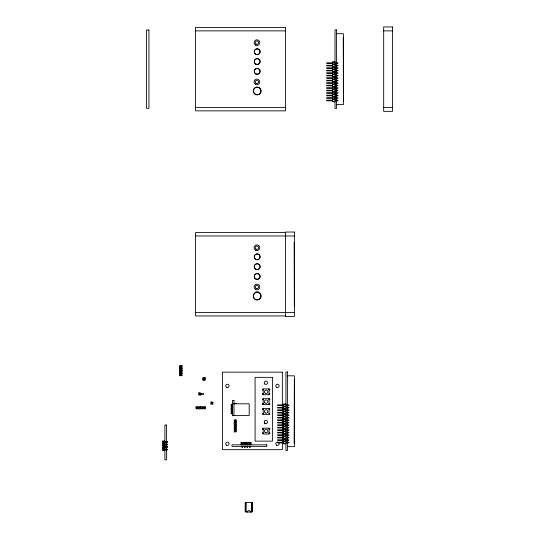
<?xml version="1.0" encoding="UTF-8"?>
<svg xmlns="http://www.w3.org/2000/svg" width="539" height="539" viewBox="0 0 539 539"><rect width="100%" height="100%" fill="white"/><g stroke="black" fill="none" stroke-linecap="round" stroke-linejoin="round"><path stroke-width="0.81" d="M245.966 512.05L245.966 502.436M251.801 512.05L251.801 502.436M180.127 367.726L180.565 367.268L180.127 366.217L181.596 366.217L181.596 367.726L180.127 367.726L180.127 366.217M181.596 367.726L181.158 367.268L181.596 366.217M180.127 370.219L180.565 369.761L180.127 368.71L181.596 368.71L181.596 370.219L180.127 370.219L180.127 368.71M181.596 370.219L181.158 369.761L181.596 368.71M180.127 372.712L180.565 372.254L180.127 371.203L181.596 371.203L181.596 372.712L180.127 372.712L180.127 371.203M181.596 372.712L181.158 372.254L181.596 371.203M180.127 375.205L180.565 374.746L180.127 373.695L181.596 373.695L181.596 375.205L180.127 375.205L180.127 373.695M181.596 375.205L181.158 374.746L181.596 373.695M203.264 379.746L203.708 379.288L203.264 378.237L204.739 378.237L204.739 379.746L203.264 379.746L203.264 378.237M204.739 379.746L204.294 379.288L204.739 378.237M198.217 406.918L200.319 406.527L200.71 406.918L200.319 408.98L198.615 408.98L197.826 406.527L195.724 406.918L196.122 408.98L198.217 408.589M164.894 443.712L164.496 443.321L162.434 443.712L162.434 445.416L164.894 446.204M200.71 406.918L201.101 406.527L203.203 406.918L202.812 408.98L200.71 408.589M164.496 443.321L164.894 442.923M162.832 445.814L162.434 447.909L164.894 448.697M203.203 406.918L205.305 406.527L205.696 406.918L205.305 408.98L203.203 408.589M164.496 445.814L164.894 445.416M162.832 448.3L162.434 450.402L162.832 450.793L164.894 450.402M164.496 448.3L164.894 447.909M233.98 403.718L234.371 403.327M234.478 422.111L234.088 420.009L236.149 419.618L236.54 421.714L234.088 422.502L234.088 424.206L236.54 424.995L236.54 426.699L234.088 427.488L234.478 429.583L236.54 429.192L236.149 427.09M234.478 424.597L234.088 424.995L234.478 427.09M236.149 424.597L236.54 424.206L236.149 422.111M234.478 429.583L234.088 429.981L234.478 432.076L236.54 431.685L236.149 429.583M241.074 442.755L241.465 442.364M243.177 444.816L243.958 442.364M246.451 444.816L246.06 442.755L246.451 442.364M245.669 444.816L246.06 444.426M248.944 444.816L248.553 442.755L248.944 442.364M248.162 444.816L248.553 444.426M250.655 444.816L251.046 444.426M195.556 30.878L285.542 30.878M383.674 30.878L392.507 30.878M336.572 33.721L343.444 33.721L343.444 104.573L336.572 104.573M335.002 61.864L332.509 61.864L332.509 101.743L335.002 101.743M332.509 62.255L335.002 62.255M332.509 62.814L326.621 62.814L326.621 63.4L332.509 63.4M335.736 62.814L337.946 62.814L337.946 63.4L335.736 63.4M332.509 63.959L335.002 63.959M332.509 64.357L335.002 64.357M332.509 64.747L335.002 64.747M332.509 65.307L326.621 65.307L326.621 65.893L332.509 65.893M335.736 65.307L337.946 65.307L337.946 65.893L335.736 65.893M332.509 66.452L335.002 66.452M332.509 66.849L335.002 66.849M332.509 67.24L335.002 67.24M332.509 67.799L326.621 67.799L326.621 68.386L332.509 68.386M335.736 67.799L337.946 67.799L337.946 68.386L335.736 68.386M332.509 68.945L335.002 68.945M332.509 69.342L335.002 69.342M332.509 69.733L335.002 69.733M332.509 70.292L326.621 70.292L326.621 70.879L332.509 70.879M335.736 70.292L337.946 70.292L337.946 70.879L335.736 70.879M332.509 71.438L335.002 71.438M332.509 71.835L335.002 71.835M332.509 72.226L335.002 72.226M332.509 72.785L326.621 72.785L326.621 73.371L332.509 73.371M335.736 72.785L337.946 72.785L337.946 73.371L335.736 73.371M332.509 73.931L335.002 73.931M332.509 74.328L335.002 74.328M332.509 74.719L335.002 74.719M332.509 75.278L326.621 75.278L326.621 75.864L332.509 75.864M335.736 75.278L337.946 75.278L337.946 75.864L335.736 75.864M332.509 76.423L335.002 76.423M332.509 76.814L335.002 76.814M332.509 77.212L335.002 77.212M332.509 77.771L326.621 77.771L326.621 78.357L332.509 78.357M335.736 77.771L337.946 77.771L337.946 78.357L335.736 78.357M332.509 78.916L335.002 78.916M332.509 79.307L335.002 79.307M332.509 79.705L335.002 79.705M332.509 80.264L326.621 80.264L326.621 80.85L332.509 80.85M335.736 80.264L337.946 80.264L337.946 80.85L335.736 80.85M332.509 81.409L335.002 81.409M332.509 81.8L335.002 81.8M332.509 82.197L335.002 82.197M332.509 82.757L326.621 82.757L326.621 83.343L332.509 83.343M335.736 82.757L337.946 82.757L337.946 83.343L335.736 83.343M332.509 83.902L335.002 83.902M332.509 84.293L335.002 84.293M332.509 84.69L335.002 84.69M332.509 85.25L326.621 85.25L326.621 85.836L332.509 85.836M335.736 85.25L337.946 85.25L337.946 85.836L335.736 85.836M332.509 86.395L335.002 86.395M332.509 86.786L335.002 86.786M332.509 87.183L335.002 87.183M332.509 87.742L326.621 87.742L326.621 88.329L332.509 88.329M335.736 87.742L337.946 87.742L337.946 88.329L335.736 88.329M332.509 88.888L335.002 88.888M332.509 89.279L335.002 89.279M332.509 89.669L335.002 89.669M332.509 90.235L326.621 90.235L326.621 90.822L332.509 90.822M335.736 90.235L337.946 90.235L337.946 90.822L335.736 90.822M332.509 91.381L335.002 91.381M332.509 91.771L335.002 91.771M332.509 92.162L335.002 92.162M332.509 92.721L326.621 92.721L326.621 93.314L332.509 93.314M335.736 92.721L337.946 92.721L337.946 93.314L335.736 93.314M332.509 93.874L335.002 93.874M332.509 94.264L335.002 94.264M332.509 94.655L335.002 94.655M332.509 95.214L326.621 95.214L326.621 95.807L332.509 95.807M335.736 95.214L337.946 95.214L337.946 95.807L335.736 95.807M332.509 96.366L335.002 96.366M332.509 96.757L335.002 96.757M332.509 97.148L335.002 97.148M332.509 97.707L326.621 97.707L326.621 98.3L332.509 98.3M335.736 97.707L337.946 97.707L337.946 98.3L335.736 98.3M332.509 98.859L335.002 98.859M332.509 99.25L335.002 99.25M332.509 99.641L335.002 99.641M332.509 100.2L326.621 100.2L326.621 100.793L332.509 100.793M335.736 100.2L337.946 100.2L337.946 100.793L335.736 100.793M343.444 101.022L343.249 37.252M332.509 101.352L335.002 101.352M195.556 107.416L285.542 107.416M383.674 107.416L392.507 107.416M285.542 232.538L195.556 232.538L195.556 315.948L285.542 315.948M195.556 235.974L294.375 235.974M294.179 242.348L294.375 306.118M255.607 291.99L258.754 291.99M195.556 312.512L294.375 312.512M180.565 366.682L181.158 366.682M180.565 367.268L181.158 367.268M179.635 368.218L182.088 368.218M180.565 369.168L181.158 369.168M180.565 369.761L181.158 369.761M179.635 370.711L182.088 370.711M180.565 371.661L181.158 371.661M180.565 372.254L181.158 372.254M179.635 373.204L182.088 373.204M180.565 374.154L181.158 374.154M180.565 374.746L181.158 374.746M287.509 375.811L294.375 375.811L294.375 446.663L287.509 446.663M203.708 378.695L204.294 378.695M203.708 379.288L204.294 379.288M294.375 379.362L294.179 443.132M269.076 389.32L269.857 389.32L269.857 389.913L269.076 389.913M263.187 389.913L262.399 389.913L262.399 389.32L263.187 389.32L262.695 389.32L262.695 389.913M200.791 393.699L203.735 393.699L203.735 394.285L200.791 394.285M263.187 393.739L262.399 393.739L262.399 394.326L263.187 394.326M269.076 393.739L269.857 393.739L269.857 394.326L269.076 394.326M269.076 399.136L269.857 399.136L269.857 399.722L269.076 399.722M263.187 399.722L262.399 399.722L262.399 399.136L263.187 399.136L262.695 399.136L262.695 399.722M233.98 403.327L236.432 403.327M263.187 403.549L262.399 403.549L262.399 404.142L263.187 404.142M269.076 403.549L269.857 403.549L269.857 404.142L269.076 404.142M233.98 403.819L249.193 403.819L249.193 415.596L233.98 415.596M285.939 403.954L283.447 403.954L283.447 443.833L285.939 443.833M232.707 404.277L231.231 404.277L231.231 404.863L232.707 404.863M283.447 404.344L285.939 404.344M283.447 404.904L277.558 404.904L277.558 405.49L283.447 405.49M286.674 404.904L288.884 404.904L288.884 405.49L286.674 405.49M232.511 405.672L231.036 405.672L231.036 406.265L232.511 406.265M283.447 406.049L285.939 406.049M283.447 406.446L285.939 406.446M232.707 406.77L231.231 406.77L231.231 407.356L232.707 407.356M283.447 406.837L285.939 406.837M283.447 407.396L277.558 407.396L277.558 407.983L283.447 407.983M286.674 407.396L288.884 407.396L288.884 407.983L286.674 407.983M232.511 408.164L231.036 408.164L231.036 408.757L232.511 408.757M283.447 408.542L285.939 408.542M269.076 408.946L269.857 408.946L269.857 409.539L269.076 409.539M283.447 408.939L285.939 408.939M232.707 409.263L231.231 409.263L231.231 409.849L232.707 409.849M283.447 409.33L285.939 409.33M263.187 409.539L262.399 409.539L262.399 408.946L263.187 408.946L262.695 408.946L262.695 409.539M283.447 409.889L277.558 409.889L277.558 410.475L283.447 410.475M286.674 409.889L288.884 409.889L288.884 410.475L286.674 410.475M232.511 410.657L231.036 410.657L231.036 411.25L232.511 411.25M283.447 411.035L285.939 411.035M283.447 411.425L285.939 411.425M232.707 411.756L231.231 411.756L231.231 412.342L232.707 412.342M283.447 411.823L285.939 411.823M283.447 412.382L277.558 412.382L277.558 412.968L283.447 412.968M286.674 412.382L288.884 412.382L288.884 412.968L286.674 412.968M232.511 413.15L231.036 413.15L231.036 413.743L232.511 413.743M263.187 413.366L262.399 413.366L262.399 413.952L263.187 413.952M269.076 413.366L269.857 413.366L269.857 413.952L269.076 413.952M283.447 413.528L285.939 413.528M283.447 413.918L285.939 413.918M283.447 414.316L285.939 414.316M283.447 414.875L277.558 414.875L277.558 415.461L283.447 415.461M286.674 414.875L288.884 414.875L288.884 415.461L286.674 415.461M283.447 416.02L285.939 416.02M283.447 416.411L285.939 416.411M283.447 416.809L285.939 416.809M283.447 417.368L277.558 417.368L277.558 417.954L283.447 417.954M286.674 417.368L288.884 417.368L288.884 417.954L286.674 417.954M283.447 418.513L285.939 418.513M283.447 418.904L285.939 418.904M283.447 419.302L285.939 419.302M283.447 419.861L277.558 419.861L277.558 420.447L283.447 420.447M286.674 419.861L288.884 419.861L288.884 420.447L286.674 420.447M283.447 421.006L285.939 421.006M283.447 421.397L285.939 421.397M283.447 421.794L285.939 421.794M283.447 422.354L277.558 422.354L277.558 422.94L283.447 422.94M286.674 422.354L288.884 422.354L288.884 422.94L286.674 422.94M283.447 423.499L285.939 423.499M283.447 423.89L285.939 423.89M283.447 424.287L285.939 424.287M283.447 424.847L277.558 424.847L277.558 425.433L283.447 425.433M286.674 424.847L288.884 424.847L288.884 425.433L286.674 425.433M283.447 425.992L285.939 425.992M283.447 426.383L285.939 426.383M283.447 426.773L285.939 426.773M283.447 427.333L277.558 427.333L277.558 427.926L283.447 427.926M286.674 427.333L288.884 427.333L288.884 427.926L286.674 427.926M283.447 428.485L285.939 428.485M269.076 428.579L269.857 428.579L269.857 429.165L269.076 429.165M283.447 428.876L285.939 428.876M263.187 429.165L262.399 429.165L262.399 428.572L263.187 428.572L262.695 428.579L262.695 429.165M283.447 429.266L285.939 429.266M283.447 429.826L277.558 429.826L277.558 430.418L283.447 430.418M286.674 429.826L288.884 429.826L288.884 430.418L286.674 430.418M283.447 430.978L285.939 430.978M283.447 431.368L285.939 431.368M283.447 431.759L285.939 431.759M283.447 432.318L277.558 432.318L277.558 432.911L283.447 432.911M286.674 432.318L288.884 432.318L288.884 432.911L286.674 432.911M263.187 432.992L262.399 432.992L262.399 433.578L263.187 433.578M269.076 432.992L269.857 432.992L269.857 433.578L269.076 433.578M283.447 433.471L285.939 433.471M283.447 433.861L285.939 433.861M283.447 434.252L285.939 434.252M283.447 434.811L277.558 434.811L277.558 435.404L283.447 435.404M286.674 434.811L288.884 434.811L288.884 435.404L286.674 435.404M283.447 435.963L285.939 435.963M283.447 436.354L285.939 436.354M283.447 436.745L285.939 436.745M283.447 437.304L277.558 437.304L277.558 437.897L283.447 437.897M286.674 437.304L288.884 437.304L288.884 437.897L286.674 437.897M283.447 438.456L285.939 438.456M283.447 438.847L285.939 438.847M283.447 439.238L285.939 439.238M283.447 439.797L277.558 439.797L277.558 440.39L283.447 440.39M286.674 439.797L288.884 439.797L288.884 440.39L286.674 440.39M283.447 440.949L285.939 440.949M283.447 441.34L285.939 441.34M283.447 441.731L285.939 441.731M283.447 442.29L277.558 442.29L277.558 442.883L283.447 442.883M286.674 442.29L288.884 442.29L288.884 442.883L286.674 442.883M283.447 443.442L285.939 443.442M242.031 443.88L242.617 443.88M244.517 443.88L245.11 443.88M247.01 443.88L247.603 443.88M249.503 443.88L250.096 443.88M245.184 503.015L245.797 503.015M251.976 503.015L252.582 503.015L252.562 503.992L251.976 503.992M245.184 503.992L245.797 503.992M245.184 505.11L245.797 505.11M251.976 505.11L252.582 505.11L252.562 506.876L251.976 506.876M245.184 506.876L245.797 506.876M245.184 507.603L245.797 507.603M251.976 507.603L252.582 507.603L252.562 509.368L251.976 509.368M245.184 509.368L245.797 509.368M245.797 510.487L245.184 510.487L245.205 511.471M251.976 510.487L252.582 510.487L252.562 511.471L251.976 511.471M245.184 511.471L245.797 511.471M264.609 421.922L264.999 424.025M236.042 403.327L236.432 403.718M250.655 442.364L251.046 442.755M248.162 442.364L248.553 442.755M245.669 442.364L246.06 442.755M243.177 442.364L243.567 442.755M243.567 444.426L243.958 444.816M241.074 444.426L241.465 444.816M164.894 441.219L162.832 440.828L162.434 441.219L162.832 443.321M269.561 389.32L269.561 389.913M269.561 393.739L269.561 394.326M269.561 399.136L269.561 399.722M269.561 403.549L269.561 404.142M269.561 408.946L269.561 409.539M269.561 413.366L269.561 413.952M269.561 428.579L269.561 429.165M269.561 432.992L269.561 433.578M262.695 393.739L262.695 394.326M262.695 403.549L262.695 404.142M262.695 413.366L262.695 413.952M262.695 432.992L262.695 433.578M252.367 503.015L252.367 503.992M252.367 505.11L252.367 506.876M252.367 507.603L252.367 509.368M252.367 510.487L252.36 511.471M251.046 444.816L251.046 442.364L241.074 442.364L241.074 444.816M250.096 444.715L250.096 443.294L249.503 443.294L249.503 444.715M250.096 446.09L250.096 447.565L249.503 447.565L249.503 446.09M247.603 444.715L247.603 443.294L247.01 443.294L247.01 444.715M247.603 446.09L247.603 447.565L247.01 447.565L247.01 446.09M245.4 503.015L245.4 503.992M245.4 505.11L245.4 506.876M245.4 507.603L245.4 509.368M245.4 510.487L245.4 511.471M245.11 444.715L245.11 443.294L244.517 443.294L244.517 444.715M245.11 446.09L245.11 447.565L244.517 447.565L244.517 446.09M245.205 503.015L245.205 503.992M245.205 505.11L245.205 506.876M245.205 507.603L245.205 509.368M242.617 444.715L242.617 443.294L242.031 443.294L242.031 444.715M242.617 446.09L242.617 447.565L242.031 447.565L242.031 446.09M231.629 405.672L231.629 406.265M231.629 408.164L231.629 408.757M231.629 410.657L231.629 411.25M231.629 413.15L231.629 413.743M163.957 441.778L163.957 442.364M163.957 444.271L163.957 444.857M163.957 446.764L163.957 447.35M247.414 512.05A1.469 1.469 0 0 1 248.883 510.581A1.469 1.469 0 0 1 250.359 512.05M198.931 392.742L198.534 394.844L200.596 395.235L200.986 393.14L198.931 392.742M211.072 401.899L210.682 404.001L212.743 404.391L213.134 402.296L211.072 401.899M392.507 26.95L383.674 26.95L383.674 111.344L392.507 111.344L392.507 26.95M285.542 27.442L195.556 27.442L195.556 110.852L285.542 110.852L285.542 27.442M336.572 29.894L335.002 29.894L335.002 108.4L336.572 108.4L336.572 29.894M148.946 29.995L146.493 29.995L146.493 108.299L148.946 108.299L148.946 29.995M294.375 232.046L285.542 232.046L285.542 316.44L294.375 316.44L294.375 232.046M182.088 365.725L179.635 365.725L179.635 375.696L182.088 375.696L182.088 365.725M287.509 371.984L285.939 371.984L285.939 450.489L287.509 450.489L287.509 371.984M282.362 372.146L222.506 372.146L222.506 449.667L282.362 449.667L282.362 372.146M272.505 377.354L255.088 377.354L255.088 441.138L272.505 441.138L272.505 377.354M205.224 377.745L202.772 377.745L202.772 380.238L205.224 380.238L205.224 377.745M269.076 388.882L263.187 388.882L263.187 394.77L269.076 394.77L269.076 388.882M200.057 393.699L199.464 393.699L199.464 394.285L200.057 394.285L200.057 393.699M269.076 398.692L263.187 398.692L263.187 404.58L269.076 404.58L269.076 398.692M233.98 400.47L232.41 400.47L232.41 415.684L233.98 415.684L233.98 400.47M212.198 402.855L211.611 402.855L211.611 403.441L212.198 403.441L212.198 402.855M197.267 407.457L196.681 407.457L196.681 408.05L197.267 408.05L197.267 407.457M199.76 407.457L199.174 407.457L199.174 408.05L199.76 408.05L199.76 407.457M202.253 407.457L201.667 407.457L201.667 408.05L202.253 408.05L202.253 407.457M204.746 407.457L204.153 407.457L204.153 408.05L204.746 408.05L204.746 407.457M269.076 408.508L263.187 408.508L263.187 414.397L269.076 414.397L269.076 408.508M235.61 420.568L235.017 420.568L235.017 421.154L235.61 421.154L235.61 420.568M235.61 423.061L235.017 423.061L235.017 423.647L235.61 423.647L235.61 423.061M166.463 425.049L164.894 425.049L164.894 459.888L166.463 459.888L166.463 425.049M235.61 425.554L235.017 425.554L235.017 426.14L235.61 426.14L235.61 425.554M235.61 428.047L235.017 428.047L235.017 428.633L235.61 428.633L235.61 428.047M269.076 428.134L263.187 428.134L263.187 434.023L269.076 434.023L269.076 428.134M235.61 430.54L235.017 430.54L235.017 431.126L235.61 431.126L235.61 430.54M167.636 441.778L163.364 441.778L163.364 442.364L167.636 442.364L167.636 441.778M167.636 444.271L163.364 444.271L163.364 444.857L167.636 444.857L167.636 444.271M266.825 444.816L231.986 444.816L231.986 446.386L266.825 446.386L266.825 444.816M167.636 446.764L163.364 446.764L163.364 447.35L167.636 447.35L167.636 446.764M167.636 449.256L163.364 449.256L163.364 449.843L167.636 449.843L167.636 449.256M252.003 502.436L245.771 502.436L245.771 512.05L252.003 512.05L252.003 502.436M255.169 53.738A2.843 2.843 0 0 0 259.933 52.465A2.843 2.843 0 0 0 256.443 48.982A2.843 2.843 0 0 0 255.169 53.738M255.756 64.006A2.843 2.843 0 0 0 260.027 61.54A2.843 2.843 0 0 0 255.756 59.074A2.843 2.843 0 0 0 255.756 64.006M255.756 73.823A2.843 2.843 0 0 0 260.027 71.357A2.843 2.843 0 0 0 255.756 68.891A2.843 2.843 0 0 0 255.756 73.823M255.318 94.21A3.726 3.726 0 0 0 260.91 90.983A3.726 3.726 0 0 0 255.318 87.749A3.726 3.726 0 0 0 255.318 94.21M255.311 84.239A2.843 2.843 0 0 0 259.771 82.144A2.843 2.843 0 0 0 255.722 79.327A2.843 2.843 0 0 0 255.311 84.239M255.513 45.114A2.843 2.843 0 0 0 259.785 42.648A2.843 2.843 0 0 0 255.513 40.189A2.843 2.843 0 0 0 255.513 45.114M255.708 54.277A2.944 2.944 0 0 0 260.121 51.731A2.944 2.944 0 0 0 255.708 49.177A2.944 2.944 0 0 0 255.708 54.277M255.708 64.094A2.944 2.944 0 0 0 260.121 61.54A2.944 2.944 0 0 0 255.708 58.994A2.944 2.944 0 0 0 255.708 64.094M255.708 73.904A2.944 2.944 0 0 0 260.121 71.357A2.944 2.944 0 0 0 255.708 68.803A2.944 2.944 0 0 0 255.708 73.904M254.408 93.759A3.928 3.928 0 0 0 260.97 92.001A3.928 3.928 0 0 0 256.166 87.19A3.928 3.928 0 0 0 254.408 93.759M256.099 83.35A1.671 1.671 0 0 0 258.605 81.901A1.671 1.671 0 0 0 256.099 80.459A1.671 1.671 0 0 0 256.099 83.35M256.099 44.097A1.671 1.671 0 0 0 258.605 42.648A1.671 1.671 0 0 0 256.099 41.207A1.671 1.671 0 0 0 256.099 44.097M255.756 259.293A2.843 2.843 0 0 0 260.027 256.827A2.843 2.843 0 0 0 255.756 254.361A2.843 2.843 0 0 0 255.756 259.293M255.756 269.102A2.843 2.843 0 0 0 260.027 266.637A2.843 2.843 0 0 0 255.756 264.171A2.843 2.843 0 0 0 255.756 269.102M255.756 278.919A2.843 2.843 0 0 0 260.027 276.453A2.843 2.843 0 0 0 255.756 273.987A2.843 2.843 0 0 0 255.756 278.919M255.318 299.307A3.726 3.726 0 0 0 260.91 296.079A3.726 3.726 0 0 0 255.318 292.845A3.726 3.726 0 0 0 255.318 299.307M255.311 289.335A2.843 2.843 0 0 0 259.771 287.24A2.843 2.843 0 0 0 255.722 284.424A2.843 2.843 0 0 0 255.311 289.335M255.513 250.211A2.843 2.843 0 0 0 259.785 247.745A2.843 2.843 0 0 0 255.513 245.285A2.843 2.843 0 0 0 255.513 250.211M255.708 259.374A2.944 2.944 0 0 0 260.121 256.827A2.944 2.944 0 0 0 255.708 254.273A2.944 2.944 0 0 0 255.708 259.374M255.708 269.19A2.944 2.944 0 0 0 260.121 266.637A2.944 2.944 0 0 0 255.708 264.09A2.944 2.944 0 0 0 255.708 269.19M255.102 278.535A2.944 2.944 0 0 0 260.027 277.214A2.944 2.944 0 0 0 256.416 273.61A2.944 2.944 0 0 0 255.102 278.535M255.216 299.475A3.928 3.928 0 0 0 261.105 296.079A3.928 3.928 0 0 0 255.216 292.677A3.928 3.928 0 0 0 255.216 299.475M256.099 288.446A1.671 1.671 0 0 0 258.605 286.997A1.671 1.671 0 0 0 256.099 285.555A1.671 1.671 0 0 0 256.099 288.446M256.099 249.193A1.671 1.671 0 0 0 258.605 247.745A1.671 1.671 0 0 0 256.099 246.303A1.671 1.671 0 0 0 256.099 249.193M264.703 423.182A1.671 1.671 0 0 0 267.492 422.435A1.671 1.671 0 0 0 265.451 420.386A1.671 1.671 0 0 0 264.703 423.182M264.703 383.93A1.671 1.671 0 0 0 267.492 383.182A1.671 1.671 0 0 0 265.451 381.134A1.671 1.671 0 0 0 264.703 383.93M265.269 432.568A1.718 1.718 0 0 0 267.849 431.079A1.718 1.718 0 0 0 265.269 429.59A1.718 1.718 0 0 0 265.269 432.568M265.269 412.941A1.718 1.718 0 0 0 267.849 411.452A1.718 1.718 0 0 0 265.269 409.963A1.718 1.718 0 0 0 265.269 412.941M265.269 393.315A1.718 1.718 0 0 0 267.849 391.826A1.718 1.718 0 0 0 265.269 390.337A1.718 1.718 0 0 0 265.269 393.315M264.912 402.855A1.718 1.718 0 0 0 267.789 402.081A1.718 1.718 0 0 0 265.687 399.978A1.718 1.718 0 0 0 264.912 402.855M276.622 445.227A1.671 1.671 0 0 0 279.128 443.779A1.671 1.671 0 0 0 276.622 442.337A1.671 1.671 0 0 0 276.622 445.227M226.575 445.227A1.671 1.671 0 0 0 229.075 443.779A1.671 1.671 0 0 0 226.575 442.337A1.671 1.671 0 0 0 226.575 445.227M276.622 387.325A1.671 1.671 0 0 0 279.128 385.884A1.671 1.671 0 0 0 276.622 384.442A1.671 1.671 0 0 0 276.622 387.325M226.575 387.325A1.671 1.671 0 0 0 229.075 385.884A1.671 1.671 0 0 0 226.575 384.442A1.671 1.671 0 0 0 226.575 387.325"/></g></svg>
